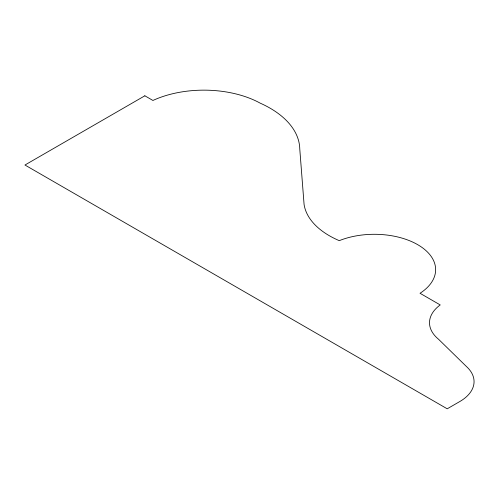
<?xml version="1.0" encoding="UTF-8"?>
<svg xmlns="http://www.w3.org/2000/svg" width="499" height="499" viewBox="0 0 499 499"><rect width="100%" height="100%" fill="white"/><g stroke="black" fill="none" stroke-linecap="round" stroke-linejoin="round"><path stroke-width="0.75" d="M144.847 95.796L24.95 165.019L447.21 408.806L459.604 401.651A48.815 28.181 0 0 0 466.422 366.503L438.515 339.226A49.757 28.73 0 0 1 440.224 304.933L420.033 293.275A61.302 35.392 0 0 0 420.214 246.213A61.302 35.392 0 0 0 339.27 240.655A87.362 50.436 0 0 1 304.072 204.365L299.762 148.858A101.571 58.645 0 0 0 260.179 103.143A81.649 47.137 0 0 0 152.925 100.461L144.847 95.796"/></g></svg>
